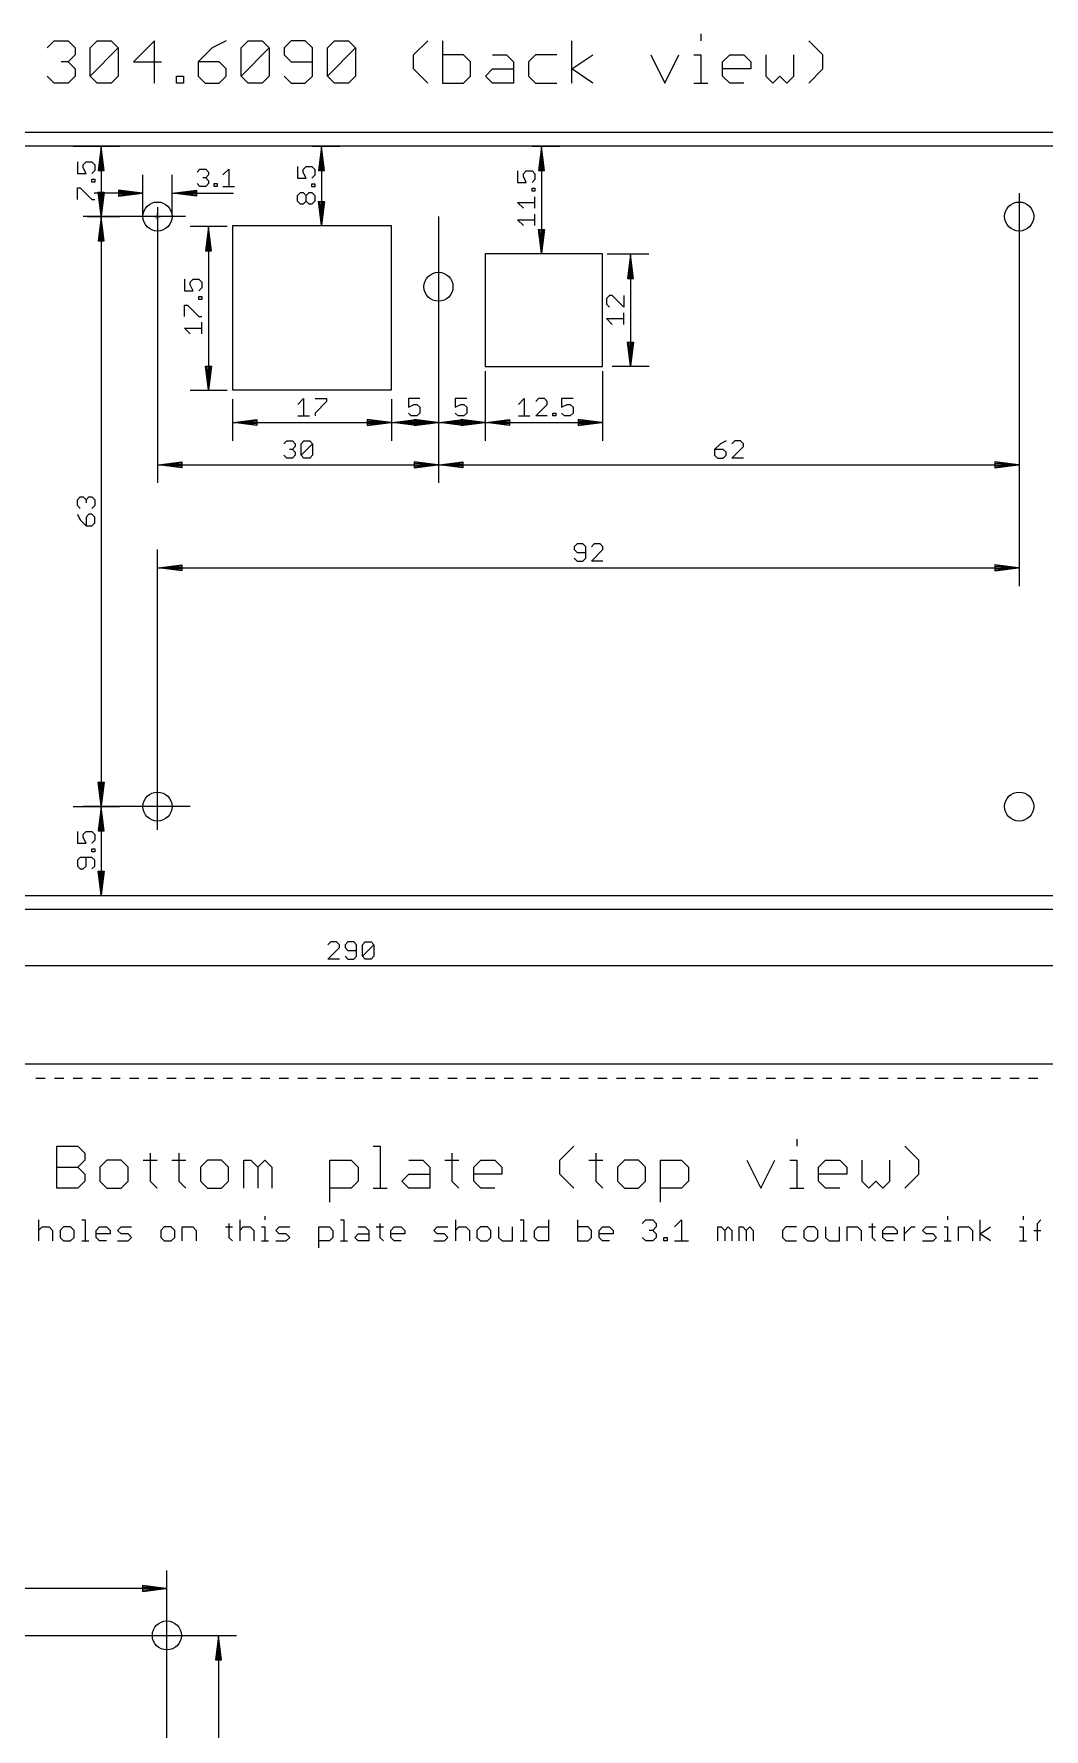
# Model space of a CAD drawing. Extents: x -7 to 590, y -59 to 445.
# Drawn here: x 111.3 to 219.2, y 261 to 442 of the extents above; entities that cross this region are included whole.
import ezdxf

# ---------------------------------------------------------------- set-up
doc = ezdxf.new("R2010")
doc.units = 0
for name, color, linetype in [('138', 213, 'CONTINUOUS'), ('20', 7, 'CONTINUOUS'), ('47', 2, 'CONTINUOUS')]:
    doc.layers.add(name, color=color, linetype=linetype)

msp = doc.modelspace()

# ---------------------------------------------------------------- linework, layer by layer
at = {"layer": '138'}
msp.add_circle((125.5, 271), 1.55, dxfattribs=at)
at = {"layer": '20'}
for p, q in [((5, 431.5), (285, 431.5)), ((285, 430), (5, 430)), ((149.5, 421.5), (132.5, 421.5)), ((132.5, 421.5), (132.5, 404)), ((149.5, 404), (149.5, 421.5)), ((172, 418.5), (159.5, 418.5)), ((159.5, 418.5), (159.5, 406.5)), ((172, 406.5), (172, 418.5)), ((159.5, 406.5), (172, 406.5)), ((132.5, 404), (149.5, 404)), ((5, 350), (285, 350)), ((285, 348.5), (5, 348.5)), ((288.5, 332), (1.5, 332)), ((111.5, 330.5), (112.5, 330.5)), ((113.5, 330.5), (114.5, 330.5)), ((115.5, 330.5), (116.5, 330.5)), ((117.5, 330.5), (118.5, 330.5)), ((119.5, 330.5), (120.5, 330.5)), ((121.5, 330.5), (122.5, 330.5)), ((123.5, 330.5), (124.5, 330.5)), ((125.5, 330.5), (126.5, 330.5)), ((127.5, 330.5), (128.5, 330.5)), ((129.5, 330.5), (130.5, 330.5)), ((131.5, 330.5), (132.5, 330.5)), ((133.5, 330.5), (134.5, 330.5)), ((135.5, 330.5), (136.5, 330.5)), ((137.5, 330.5), (138.5, 330.5)), ((139.5, 330.5), (140.5, 330.5)), ((141.5, 330.5), (142.5, 330.5)), ((143.5, 330.5), (144.5, 330.5)), ((145.5, 330.5), (146.5, 330.5)), ((147.5, 330.5), (148.5, 330.5)), ((149.5, 330.5), (150.5, 330.5)), ((151.5, 330.5), (152.5, 330.5)), ((153.5, 330.5), (154.5, 330.5)), ((155.5, 330.5), (156.5, 330.5)), ((157.5, 330.5), (158.5, 330.5)), ((159.5, 330.5), (160.5, 330.5)), ((161.5, 330.5), (162.5, 330.5)), ((163.5, 330.5), (164.5, 330.5)), ((165.5, 330.5), (166.5, 330.5)), ((167.5, 330.5), (168.5, 330.5)), ((169.5, 330.5), (170.5, 330.5)), ((171.5, 330.5), (172.5, 330.5)), ((173.5, 330.5), (174.5, 330.5)), ((175.5, 330.5), (176.5, 330.5)), ((177.5, 330.5), (178.5, 330.5)), ((179.5, 330.5), (180.5, 330.5)), ((181.5, 330.5), (182.5, 330.5)), ((183.5, 330.5), (184.5, 330.5)), ((185.5, 330.5), (186.5, 330.5)), ((187.5, 330.5), (188.5, 330.5)), ((189.5, 330.5), (190.5, 330.5)), ((191.5, 330.5), (192.5, 330.5)), ((193.5, 330.5), (194.5, 330.5)), ((195.5, 330.5), (196.5, 330.5)), ((197.5, 330.5), (198.5, 330.5)), ((199.5, 330.5), (200.5, 330.5)), ((201.5, 330.5), (202.5, 330.5)), ((203.5, 330.5), (204.5, 330.5)), ((205.5, 330.5), (206.5, 330.5)), ((207.5, 330.5), (208.5, 330.5)), ((209.5, 330.5), (210.5, 330.5)), ((211.5, 330.5), (212.5, 330.5)), ((213.5, 330.5), (214.5, 330.5)), ((215.5, 330.5), (216.5, 330.5)), ((217.5, 330.5), (218.5, 330.5))]:
    msp.add_line(p, q, dxfattribs=at)
for centre in [(124.5, 422.5), (216.5, 422.5), (154.5, 415), (124.5, 359.5), (216.5, 359.5)]:
    msp.add_circle(centre, 1.55, dxfattribs=at)
at = {"layer": '47'}
for p, q in [((182.5221, 441.9991), (182.5221, 441.2498)), ((112.7138, 440.5005), (113.4631, 441.2498)), ((113.4631, 441.2498), (114.9617, 441.2498)), ((114.9617, 441.2498), (115.711, 440.5005)), ((115.711, 440.5005), (115.711, 439.7512)), ((117.3177, 440.5005), (118.067, 441.2498)), ((117.3177, 437.5033), (117.3177, 440.5005)), ((117.3177, 437.5033), (120.3149, 440.5005)), ((118.067, 441.2498), (119.5656, 441.2498)), ((119.5656, 441.2498), (120.3149, 440.5005)), ((120.3149, 440.5005), (120.3149, 437.5033)), ((124.1696, 441.2498), (121.9216, 439.0019)), ((124.1696, 436.754), (124.1696, 441.2498)), ((130.3261, 440.5005), (128.8275, 439.0019)), ((131.8248, 441.2498), (130.3261, 440.5005)), ((133.4315, 440.5005), (134.1808, 441.2498)), ((133.4315, 437.5033), (133.4315, 440.5005)), ((133.4315, 437.5033), (136.4287, 440.5005)), ((134.1808, 441.2498), (135.6794, 441.2498)), ((135.6794, 441.2498), (136.4287, 440.5005)), ((136.4287, 440.5005), (136.4287, 437.5033)), ((138.7847, 441.2498), (138.0354, 440.5005)), ((138.0354, 440.5005), (138.0354, 439.7512)), ((140.2833, 441.2498), (138.7847, 441.2498)), ((141.0326, 440.5005), (140.2833, 441.2498)), ((141.0326, 437.5033), (141.0326, 440.5005)), ((142.6393, 440.5005), (143.3886, 441.2498)), ((142.6393, 437.5033), (142.6393, 440.5005)), ((142.6393, 437.5033), (145.6366, 440.5005)), ((143.3886, 441.2498), (144.8873, 441.2498)), ((144.8873, 441.2498), (145.6366, 440.5005)), ((145.6366, 440.5005), (145.6366, 437.5033)), ((151.8472, 439.7512), (153.3458, 441.2498)), ((154.9165, 441.2498), (154.9165, 436.754)), ((168.7283, 436.754), (168.7283, 441.2498)), ((195.5485, 439.7512), (194.0499, 441.2498)), ((114.9617, 439.0019), (114.2124, 439.0019)), ((115.711, 439.7512), (114.9617, 439.0019)), ((114.9617, 439.0019), (115.711, 438.2526)), ((115.711, 438.2526), (115.711, 437.5033)), ((121.9216, 439.0019), (124.9189, 439.0019)), ((128.8275, 439.0019), (128.8275, 437.5033)), ((131.0755, 439.0019), (128.8275, 439.0019)), ((131.8248, 438.2526), (131.0755, 439.0019)), ((131.8248, 437.5033), (131.8248, 438.2526)), ((138.0354, 439.7512), (138.7847, 439.0019)), ((138.7847, 439.0019), (141.0326, 439.0019)), ((151.8472, 438.2526), (151.8472, 439.7512)), ((153.3458, 436.754), (151.8472, 438.2526)), ((157.1644, 439.7512), (154.9165, 439.7512)), ((157.9137, 439.0019), (157.1644, 439.7512)), ((157.9137, 437.5033), (157.9137, 439.0019)), ((159.5204, 437.5033), (160.2697, 438.2526)), ((160.2697, 439.7512), (161.7683, 439.7512)), ((160.2697, 438.2526), (162.5177, 438.2526)), ((161.7683, 439.7512), (162.5177, 439.0019)), ((162.5177, 439.0019), (162.5177, 436.754)), ((164.8737, 439.7512), (164.1244, 439.0019)), ((164.1244, 439.0019), (164.1244, 437.5033)), ((167.1216, 439.7512), (164.8737, 439.7512)), ((168.7283, 438.2526), (170.9762, 439.7512)), ((170.9762, 436.754), (168.7283, 438.2526)), ((177.1688, 439.7512), (178.6675, 436.754)), ((178.6675, 436.754), (180.1661, 439.7512)), ((181.7728, 439.7512), (182.5221, 439.7512)), ((182.5221, 439.7512), (182.5221, 436.754)), ((184.8421, 439.0019), (185.5914, 439.7512)), ((184.8421, 437.5033), (184.8421, 439.0019)), ((187.8393, 438.2526), (184.8421, 438.2526)), ((185.5914, 439.7512), (187.09, 439.7512)), ((187.09, 439.7512), (187.8393, 439.0019)), ((187.8393, 439.0019), (187.8393, 438.2526)), ((189.446, 439.7512), (189.446, 437.5033)), ((192.4432, 437.5033), (192.4432, 439.7512)), ((194.0499, 436.754), (195.5485, 438.2526)), ((195.5485, 438.2526), (195.5485, 439.7512)), ((113.4631, 436.754), (112.7138, 437.5033)), ((114.9617, 436.754), (113.4631, 436.754)), ((115.711, 437.5033), (114.9617, 436.754)), ((118.067, 436.754), (117.3177, 437.5033)), ((119.5656, 436.754), (118.067, 436.754)), ((120.3149, 437.5033), (119.5656, 436.754)), ((126.5256, 436.754), (126.5256, 437.5033)), ((126.5256, 437.5033), (127.2749, 437.5033)), ((127.2749, 436.754), (126.5256, 436.754)), ((127.2749, 437.5033), (127.2749, 436.754)), ((128.8275, 437.5033), (129.5768, 436.754)), ((129.5768, 436.754), (131.0755, 436.754)), ((131.0755, 436.754), (131.8248, 437.5033)), ((134.1808, 436.754), (133.4315, 437.5033)), ((135.6794, 436.754), (134.1808, 436.754)), ((136.4287, 437.5033), (135.6794, 436.754)), ((138.0354, 437.5033), (138.7847, 436.754)), ((138.7847, 436.754), (140.2833, 436.754)), ((140.2833, 436.754), (141.0326, 437.5033)), ((143.3886, 436.754), (142.6393, 437.5033)), ((144.8873, 436.754), (143.3886, 436.754)), ((145.6366, 437.5033), (144.8873, 436.754)), ((154.9165, 436.754), (157.1644, 436.754)), ((157.1644, 436.754), (157.9137, 437.5033)), ((160.2697, 436.754), (159.5204, 437.5033)), ((162.5177, 436.754), (160.2697, 436.754)), ((164.1244, 437.5033), (164.8737, 436.754)), ((164.8737, 436.754), (167.1216, 436.754)), ((181.7728, 436.754), (183.2714, 436.754)), ((185.5914, 436.754), (184.8421, 437.5033)), ((187.09, 436.754), (185.5914, 436.754)), ((189.446, 437.5033), (190.1953, 436.754)), ((190.1953, 436.754), (190.9446, 437.5033)), ((190.9446, 437.5033), (191.6939, 436.754)), ((191.6939, 436.754), (192.4432, 437.5033)), ((115.5, 430), (120.45, 430)), ((118.5, 429.935), (118.1808, 427.4)), ((118.5, 429.935), (118.24, 427.4)), ((118.5, 429.935), (118.37, 427.4)), ((118.5, 429.935), (118.5, 422.565)), ((118.8192, 427.4), (118.5, 429.935)), ((118.63, 427.4), (118.5, 429.935)), ((118.76, 427.4), (118.5, 429.935)), ((141, 430), (143.95, 430)), ((142, 429.935), (141.6808, 427.4)), ((142, 429.935), (141.74, 427.4)), ((142, 429.935), (141.87, 427.4)), ((142, 429.935), (142, 421.565)), ((142.3192, 427.4), (142, 429.935)), ((142.13, 427.4), (142, 429.935)), ((142.26, 427.4), (142, 429.935)), ((164.5, 430), (167.45, 430)), ((165.5, 429.935), (165.1808, 427.4)), ((165.5, 429.935), (165.24, 427.4)), ((165.5, 429.935), (165.37, 427.4)), ((165.5, 429.935), (165.5, 418.565)), ((165.8192, 427.4), (165.5, 429.935)), ((165.63, 427.4), (165.5, 429.935)), ((165.76, 427.4), (165.5, 429.935)), ((115.9446, 428.3309), (115.9446, 427.0981)), ((116.561, 428.0227), (116.8692, 428.3309)), ((116.561, 427.7145), (116.561, 428.0227)), ((116.8692, 427.0981), (116.561, 427.7145)), ((116.8692, 428.3309), (117.4856, 428.3309)), ((117.4856, 428.3309), (117.7938, 428.0227)), ((117.7938, 427.4063), (117.4856, 427.0981)), ((117.7938, 428.0227), (117.7938, 427.4063)), ((118.1808, 427.4), (118.8192, 427.4)), ((128.7262, 427.2472), (129.0344, 427.5554)), ((129.0344, 427.5554), (129.6508, 427.5554)), ((129.6508, 427.5554), (129.959, 427.2472)), ((129.959, 427.2472), (129.959, 426.939)), ((131.4886, 426.939), (132.1049, 427.5554)), ((132.1049, 427.5554), (132.1049, 425.7062)), ((139.4446, 427.8309), (139.4446, 426.5981)), ((140.061, 427.5227), (140.3692, 427.8309)), ((140.061, 427.2145), (140.061, 427.5227)), ((140.3692, 426.5981), (140.061, 427.2145)), ((140.3692, 427.8309), (140.9856, 427.8309)), ((140.9856, 427.8309), (141.2938, 427.5227)), ((141.2938, 427.5227), (141.2938, 426.9063)), ((141.6808, 427.4), (142.3192, 427.4)), ((162.9446, 427.3736), (162.9446, 426.1408)), ((163.561, 427.0654), (163.8692, 427.3736)), ((163.8692, 427.3736), (164.4856, 427.3736)), ((164.4856, 427.3736), (164.7938, 427.0654)), ((165.1808, 427.4), (165.8192, 427.4)), ((115.9446, 427.0981), (116.8692, 427.0981)), ((115.9446, 424.3357), (115.9446, 425.5685)), ((115.9446, 425.5685), (116.2528, 425.5685)), ((116.2528, 425.5685), (117.4856, 424.3357)), ((117.4856, 426.1773), (117.4856, 426.4855)), ((117.4856, 426.4855), (117.7938, 426.4855)), ((117.7938, 426.1773), (117.4856, 426.1773)), ((117.7938, 426.4855), (117.7938, 426.1773)), ((122.95, 422.5), (122.95, 426.95)), ((126.05, 422.5), (126.05, 426.95)), ((129.0344, 425.7062), (128.7262, 426.0144)), ((129.6508, 425.7062), (129.0344, 425.7062)), ((129.6508, 426.6308), (129.3426, 426.6308)), ((129.959, 426.939), (129.6508, 426.6308)), ((129.6508, 426.6308), (129.959, 426.3226)), ((129.959, 426.0144), (129.6508, 425.7062)), ((129.959, 426.3226), (129.959, 426.0144)), ((130.5678, 425.7062), (130.5678, 426.0144)), ((130.5678, 426.0144), (130.876, 426.0144)), ((130.876, 425.7062), (130.5678, 425.7062)), ((130.876, 426.0144), (130.876, 425.7062)), ((131.4886, 425.7062), (132.7213, 425.7062)), ((139.4446, 426.5981), (140.3692, 426.5981)), ((141.2938, 426.9063), (140.9856, 426.5981)), ((140.9856, 425.6773), (140.9856, 425.9855)), ((140.9856, 425.9855), (141.2938, 425.9855)), ((141.2938, 425.6773), (140.9856, 425.6773)), ((141.2938, 425.9855), (141.2938, 425.6773)), ((162.9446, 426.1408), (163.8692, 426.1408)), ((163.561, 426.7572), (163.561, 427.0654)), ((163.8692, 426.1408), (163.561, 426.7572)), ((164.7938, 426.449), (164.4856, 426.1408)), ((164.4856, 425.22), (164.4856, 425.5282)), ((164.4856, 425.5282), (164.7938, 425.5282)), ((164.7938, 427.0654), (164.7938, 426.449)), ((164.7938, 425.5282), (164.7938, 425.22)), ((117.4856, 424.3357), (117.7938, 424.3357)), ((122.885, 425), (117.75, 425)), ((118.5, 422.565), (118.1808, 425.1)), ((118.1808, 425.1), (118.8192, 425.1)), ((118.5, 422.565), (118.24, 425.1)), ((118.5, 422.565), (118.37, 425.1)), ((118.8192, 425.1), (118.5, 422.565)), ((118.63, 425.1), (118.5, 422.565)), ((118.76, 425.1), (118.5, 422.565)), ((122.885, 425), (120.35, 425.3192)), ((120.35, 425.3192), (120.35, 424.6808)), ((122.885, 425), (120.35, 425.26)), ((122.885, 425), (120.35, 425.13)), ((120.35, 424.6808), (122.885, 425)), ((120.35, 424.87), (122.885, 425)), ((120.35, 424.74), (122.885, 425)), ((126.115, 425), (128.65, 425.3192)), ((126.115, 425), (128.65, 425.26)), ((126.115, 425), (128.65, 425.13)), ((126.115, 425), (132.6309, 425)), ((128.65, 424.6808), (126.115, 425)), ((128.65, 424.87), (126.115, 425)), ((128.65, 424.74), (126.115, 425)), ((128.65, 425.3192), (128.65, 424.6808)), ((139.4446, 424.7603), (139.7528, 425.0685)), ((139.4446, 424.1439), (139.4446, 424.7603)), ((139.7528, 423.8357), (139.4446, 424.1439)), ((139.7528, 425.0685), (140.061, 425.0685)), ((140.061, 423.8357), (139.7528, 423.8357)), ((140.061, 425.0685), (140.3692, 424.7603)), ((140.3692, 424.1439), (140.061, 423.8357)), ((140.3692, 424.7603), (140.6774, 425.0685)), ((140.3692, 424.1439), (140.3692, 424.7603)), ((140.6774, 423.8357), (140.3692, 424.1439)), ((140.6774, 425.0685), (140.9856, 425.0685)), ((140.9856, 423.8357), (140.6774, 423.8357)), ((140.9856, 425.0685), (141.2938, 424.7603)), ((141.2938, 424.1439), (140.9856, 423.8357)), ((141.2938, 424.7603), (141.2938, 424.1439)), ((142, 421.565), (141.6808, 424.1)), ((141.6808, 424.1), (142.3192, 424.1)), ((142, 421.565), (141.74, 424.1)), ((142, 421.565), (141.87, 424.1)), ((142.3192, 424.1), (142, 421.565)), ((142.13, 424.1), (142, 421.565)), ((142.26, 424.1), (142, 421.565)), ((163.561, 423.3784), (162.9446, 423.9948)), ((162.9446, 423.9948), (164.7938, 423.9948)), ((164.7938, 425.22), (164.4856, 425.22)), ((164.7938, 423.3784), (164.7938, 424.6112)), ((216.5, 425), (216.5, 383.05)), ((127.5, 422.5), (116.55, 422.5)), ((117, 422.5), (120.45, 422.5)), ((118.5, 422.435), (118.1808, 419.9)), ((118.5, 422.435), (118.24, 419.9)), ((118.5, 422.435), (118.37, 419.9)), ((118.5, 422.435), (118.5, 359.565)), ((118.8192, 419.9), (118.5, 422.435)), ((118.63, 419.9), (118.5, 422.435)), ((118.76, 419.9), (118.5, 422.435)), ((124.1808, 422.5), (124.8192, 422.5)), ((124.5, 423.5), (124.5, 394.05)), ((124.5, 422.1808), (124.5, 422.8192)), ((154.5, 422.5), (154.5, 394.05)), ((163.561, 421.5369), (162.9446, 422.1533)), ((162.9446, 422.1533), (164.7938, 422.1533)), ((164.7938, 421.5369), (164.7938, 422.7697)), ((131.9325, 421.436), (127.9825, 421.436)), ((129.9325, 421.371), (129.6133, 418.836)), ((129.9325, 421.371), (129.6725, 418.836)), ((129.9325, 421.371), (129.8025, 418.836)), ((129.9325, 421.371), (129.9325, 404.001)), ((130.2517, 418.836), (129.9325, 421.371)), ((130.0625, 418.836), (129.9325, 421.371)), ((130.1925, 418.836), (129.9325, 421.371)), ((142.5, 421.5), (140.05, 421.5)), ((165.5, 418.565), (165.1808, 421.1)), ((165.1808, 421.1), (165.8192, 421.1)), ((165.5, 418.565), (165.24, 421.1)), ((165.5, 418.565), (165.37, 421.1)), ((165.8192, 421.1), (165.5, 418.565)), ((165.63, 421.1), (165.5, 418.565)), ((165.76, 421.1), (165.5, 418.565)), ((118.1808, 419.9), (118.8192, 419.9)), ((129.6133, 418.836), (130.2517, 418.836)), ((166.5, 418.5), (163.55, 418.5)), ((172.5, 418.5), (176.95, 418.5)), ((175, 418.435), (174.6808, 415.9)), ((175, 418.435), (174.74, 415.9)), ((175, 418.435), (174.87, 415.9)), ((175, 418.435), (175, 406.565)), ((175.3192, 415.9), (175, 418.435)), ((175.13, 415.9), (175, 418.435)), ((175.26, 415.9), (175, 418.435)), ((127.3771, 415.8096), (127.3771, 414.5768)), ((127.3771, 414.5768), (128.3017, 414.5768)), ((127.9935, 415.5014), (128.3017, 415.8096)), ((127.9935, 415.1932), (127.9935, 415.5014)), ((128.3017, 414.5768), (127.9935, 415.1932)), ((128.3017, 415.8096), (128.9181, 415.8096)), ((128.9181, 415.8096), (129.2263, 415.5014)), ((129.2263, 414.885), (128.9181, 414.5768)), ((129.2263, 415.5014), (129.2263, 414.885)), ((174.6808, 415.9), (175.3192, 415.9)), ((127.3771, 411.8144), (127.3771, 413.0472)), ((127.3771, 413.0472), (127.6853, 413.0472)), ((127.6853, 413.0472), (128.9181, 411.8144)), ((128.9181, 413.656), (128.9181, 413.9642)), ((128.9181, 413.9642), (129.2263, 413.9642)), ((129.2263, 413.656), (128.9181, 413.656)), ((129.2263, 413.9642), (129.2263, 413.656)), ((172.7528, 414.0573), (172.4446, 413.7491)), ((172.4446, 413.7491), (172.4446, 413.1327)), ((172.4446, 413.1327), (172.7528, 412.8245)), ((173.061, 414.0573), (172.7528, 414.0573)), ((174.2938, 412.8245), (173.061, 414.0573)), ((174.2938, 414.0573), (174.2938, 412.8245)), ((128.9181, 411.8144), (129.2263, 411.8144)), ((129.2263, 409.9729), (129.2263, 411.2056)), ((173.061, 410.9829), (172.4446, 411.5993)), ((172.4446, 411.5993), (174.2938, 411.5993)), ((174.2938, 410.9829), (174.2938, 412.2157)), ((127.9935, 409.9729), (127.3771, 410.5893)), ((127.3771, 410.5893), (129.2263, 410.5893)), ((175, 406.565), (174.6808, 409.1)), ((174.6808, 409.1), (175.3192, 409.1)), ((175, 406.565), (174.74, 409.1)), ((175, 406.565), (174.87, 409.1)), ((175.3192, 409.1), (175, 406.565)), ((175.13, 409.1), (175, 406.565)), ((175.26, 409.1), (175, 406.565)), ((129.9325, 404.001), (129.6133, 406.536)), ((129.6133, 406.536), (130.2517, 406.536)), ((129.9325, 404.001), (129.6725, 406.536)), ((129.9325, 404.001), (129.8025, 406.536)), ((130.2517, 406.536), (129.9325, 404.001)), ((130.0625, 406.536), (129.9325, 404.001)), ((130.1925, 406.536), (129.9325, 404.001)), ((159.5, 406), (159.5, 398.55)), ((172, 406), (172, 398.55)), ((177, 406.5), (173.05, 406.5)), ((131.9325, 403.936), (127.9825, 403.936)), ((132.5, 403), (132.5, 398.55)), ((139.4829, 402.439), (140.0993, 403.0554)), ((140.0993, 403.0554), (140.0993, 401.2062)), ((141.3245, 403.0554), (142.5573, 403.0554)), ((142.5573, 402.7472), (141.3245, 401.5144)), ((142.5573, 403.0554), (142.5573, 402.7472)), ((149.5, 403), (149.5, 398.55)), ((152.5146, 403.0554), (151.2818, 403.0554)), ((151.2818, 403.0554), (151.2818, 402.1308)), ((151.2818, 402.1308), (151.8982, 402.439)), ((151.8982, 402.439), (152.2064, 402.439)), ((152.2064, 402.439), (152.5146, 402.1308)), ((152.5146, 402.1308), (152.5146, 401.5144)), ((154.5, 402.5), (154.5, 398.55)), ((157.5146, 403.0554), (156.2818, 403.0554)), ((156.2818, 403.0554), (156.2818, 402.1308)), ((156.2818, 402.1308), (156.8982, 402.439)), ((156.8982, 402.439), (157.2064, 402.439)), ((157.2064, 402.439), (157.5146, 402.1308)), ((157.5146, 402.1308), (157.5146, 401.5144)), ((159.5, 402.5), (159.5, 398.55)), ((163.0369, 402.439), (163.6533, 403.0554)), ((163.6533, 403.0554), (163.6533, 401.2062)), ((165.1866, 403.0554), (164.8784, 402.7472)), ((164.8784, 401.2062), (166.1112, 402.439)), ((165.803, 403.0554), (165.1866, 403.0554)), ((166.1112, 402.7472), (165.803, 403.0554)), ((166.1112, 402.439), (166.1112, 402.7472)), ((168.8736, 403.0554), (167.6408, 403.0554)), ((167.6408, 403.0554), (167.6408, 402.1308)), ((167.6408, 402.1308), (168.2572, 402.439)), ((168.2572, 402.439), (168.5654, 402.439)), ((168.5654, 402.439), (168.8736, 402.1308)), ((168.8736, 402.1308), (168.8736, 401.5144)), ((216.5, 403.5), (216.5, 394.05)), ((132.565, 400.5), (135.1, 400.8192)), ((132.565, 400.5), (135.1, 400.76)), ((132.565, 400.5), (135.1, 400.63)), ((132.565, 400.5), (149.435, 400.5)), ((135.1, 400.1808), (132.565, 400.5)), ((135.1, 400.37), (132.565, 400.5)), ((135.1, 400.24), (132.565, 400.5)), ((135.1, 400.8192), (135.1, 400.1808)), ((139.4829, 401.2062), (140.7157, 401.2062)), ((141.3245, 401.5144), (141.3245, 401.2062)), ((149.435, 400.5), (146.9, 400.8192)), ((146.9, 400.8192), (146.9, 400.1808)), ((149.435, 400.5), (146.9, 400.76)), ((149.435, 400.5), (146.9, 400.63)), ((146.9, 400.1808), (149.435, 400.5)), ((146.9, 400.37), (149.435, 400.5)), ((146.9, 400.24), (149.435, 400.5)), ((149.5, 401.5), (149.5, 398.55)), ((149.565, 400.5), (152.1, 400.8192)), ((149.565, 400.5), (152.1, 400.76)), ((149.565, 400.5), (152.1, 400.63)), ((149.565, 400.5), (154.435, 400.5)), ((152.1, 400.1808), (149.565, 400.5)), ((152.1, 400.37), (149.565, 400.5)), ((152.1, 400.24), (149.565, 400.5)), ((151.59, 401.2062), (151.2818, 401.5144)), ((152.2064, 401.2062), (151.59, 401.2062)), ((154.435, 400.5), (151.9, 400.8192)), ((151.9, 400.8192), (151.9, 400.1808)), ((154.435, 400.5), (151.9, 400.76)), ((154.435, 400.5), (151.9, 400.63)), ((151.9, 400.1808), (154.435, 400.5)), ((151.9, 400.37), (154.435, 400.5)), ((151.9, 400.24), (154.435, 400.5)), ((152.1, 400.8192), (152.1, 400.1808)), ((152.5146, 401.5144), (152.2064, 401.2062)), ((154.5, 401.5), (154.5, 398.55)), ((154.565, 400.5), (157.1, 400.8192)), ((154.565, 400.5), (157.1, 400.76)), ((154.565, 400.5), (157.1, 400.63)), ((154.565, 400.5), (159.435, 400.5)), ((157.1, 400.1808), (154.565, 400.5)), ((157.1, 400.37), (154.565, 400.5)), ((157.1, 400.24), (154.565, 400.5)), ((156.59, 401.2062), (156.2818, 401.5144)), ((157.2064, 401.2062), (156.59, 401.2062)), ((159.435, 400.5), (156.9, 400.8192)), ((156.9, 400.8192), (156.9, 400.1808)), ((159.435, 400.5), (156.9, 400.76)), ((159.435, 400.5), (156.9, 400.63)), ((156.9, 400.1808), (159.435, 400.5)), ((156.9, 400.37), (159.435, 400.5)), ((156.9, 400.24), (159.435, 400.5)), ((157.1, 400.8192), (157.1, 400.1808)), ((157.5146, 401.5144), (157.2064, 401.2062)), ((159.565, 400.5), (162.1, 400.8192)), ((159.565, 400.5), (162.1, 400.76)), ((159.565, 400.5), (162.1, 400.63)), ((159.565, 400.5), (171.935, 400.5)), ((162.1, 400.1808), (159.565, 400.5)), ((162.1, 400.37), (159.565, 400.5)), ((162.1, 400.24), (159.565, 400.5)), ((162.1, 400.8192), (162.1, 400.1808)), ((163.0369, 401.2062), (164.2697, 401.2062)), ((166.1112, 401.2062), (164.8784, 401.2062)), ((166.72, 401.2062), (166.72, 401.5144)), ((166.72, 401.5144), (167.0282, 401.5144)), ((167.0282, 401.2062), (166.72, 401.2062)), ((167.0282, 401.5144), (167.0282, 401.2062)), ((167.949, 401.2062), (167.6408, 401.5144)), ((168.5654, 401.2062), (167.949, 401.2062)), ((168.8736, 401.5144), (168.5654, 401.2062)), ((171.935, 400.5), (169.4, 400.8192)), ((169.4, 400.8192), (169.4, 400.1808)), ((171.935, 400.5), (169.4, 400.76)), ((171.935, 400.5), (169.4, 400.63)), ((169.4, 400.1808), (171.935, 400.5)), ((169.4, 400.37), (171.935, 400.5)), ((169.4, 400.24), (171.935, 400.5)), ((137.9829, 398.2472), (138.2911, 398.5554)), ((138.2911, 398.5554), (138.9075, 398.5554)), ((138.9075, 398.5554), (139.2157, 398.2472)), ((139.2157, 398.2472), (139.2157, 397.939)), ((139.8245, 398.2472), (140.1327, 398.5554)), ((139.8245, 397.0144), (139.8245, 398.2472)), ((139.8245, 397.0144), (141.0573, 398.2472)), ((140.1327, 398.5554), (140.7491, 398.5554)), ((140.7491, 398.5554), (141.0573, 398.2472)), ((141.0573, 398.2472), (141.0573, 397.0144)), ((184.5993, 398.2472), (183.9829, 397.6308)), ((185.2157, 398.5554), (184.5993, 398.2472)), ((186.1327, 398.5554), (185.8245, 398.2472)), ((186.7491, 398.5554), (186.1327, 398.5554)), ((187.0573, 398.2472), (186.7491, 398.5554)), ((187.0573, 397.939), (187.0573, 398.2472)), ((138.2911, 396.7062), (137.9829, 397.0144)), ((138.9075, 396.7062), (138.2911, 396.7062)), ((138.9075, 397.6308), (138.5993, 397.6308)), ((139.2157, 397.939), (138.9075, 397.6308)), ((138.9075, 397.6308), (139.2157, 397.3226)), ((139.2157, 397.0144), (138.9075, 396.7062)), ((139.2157, 397.3226), (139.2157, 397.0144)), ((140.1327, 396.7062), (139.8245, 397.0144)), ((140.7491, 396.7062), (140.1327, 396.7062)), ((141.0573, 397.0144), (140.7491, 396.7062)), ((154.5, 398), (154.5, 394.05)), ((183.9829, 397.6308), (183.9829, 397.0144)), ((184.9075, 397.6308), (183.9829, 397.6308)), ((183.9829, 397.0144), (184.2911, 396.7062)), ((184.2911, 396.7062), (184.9075, 396.7062)), ((185.2157, 397.3226), (184.9075, 397.6308)), ((184.9075, 396.7062), (185.2157, 397.0144)), ((185.2157, 397.0144), (185.2157, 397.3226)), ((185.8245, 396.7062), (187.0573, 397.939)), ((187.0573, 396.7062), (185.8245, 396.7062)), ((124.565, 396), (127.1, 396.3192)), ((124.565, 396), (127.1, 396.26)), ((124.565, 396), (127.1, 396.13)), ((124.565, 396), (154.435, 396)), ((127.1, 395.6808), (124.565, 396)), ((127.1, 395.87), (124.565, 396)), ((127.1, 395.74), (124.565, 396)), ((127.1, 396.3192), (127.1, 395.6808)), ((154.435, 396), (151.9, 396.3192)), ((151.9, 396.3192), (151.9, 395.6808)), ((154.435, 396), (151.9, 396.26)), ((154.435, 396), (151.9, 396.13)), ((151.9, 395.6808), (154.435, 396)), ((151.9, 395.87), (154.435, 396)), ((151.9, 395.74), (154.435, 396)), ((154.565, 396), (157.1, 396.3192)), ((154.565, 396), (157.1, 396.26)), ((154.565, 396), (157.1, 396.13)), ((154.565, 396), (216.435, 396)), ((157.1, 395.6808), (154.565, 396)), ((157.1, 395.87), (154.565, 396)), ((157.1, 395.74), (154.565, 396)), ((157.1, 396.3192), (157.1, 395.6808)), ((216.435, 396), (213.9, 396.3192)), ((213.9, 396.3192), (213.9, 395.6808)), ((216.435, 396), (213.9, 396.26)), ((216.435, 396), (213.9, 396.13)), ((213.9, 395.6808), (216.435, 396)), ((213.9, 395.87), (216.435, 396)), ((213.9, 395.74), (216.435, 396)), ((115.9446, 392.2491), (116.2528, 392.5573)), ((115.9446, 391.6327), (115.9446, 392.2491)), ((116.2528, 391.3245), (115.9446, 391.6327)), ((116.2528, 392.5573), (116.561, 392.5573)), ((116.561, 392.5573), (116.8692, 392.2491)), ((116.8692, 392.2491), (117.1774, 392.5573)), ((116.8692, 392.2491), (116.8692, 391.9409)), ((117.1774, 392.5573), (117.4856, 392.5573)), ((117.4856, 392.5573), (117.7938, 392.2491)), ((117.7938, 391.6327), (117.4856, 391.3245)), ((117.7938, 392.2491), (117.7938, 391.6327)), ((115.9446, 390.7157), (116.2528, 390.0993)), ((116.2528, 390.0993), (116.8692, 389.4829)), ((117.1774, 390.7157), (116.8692, 390.4075)), ((116.8692, 390.4075), (116.8692, 389.4829)), ((116.8692, 389.4829), (117.4856, 389.4829)), ((117.4856, 390.7157), (117.1774, 390.7157)), ((117.7938, 390.4075), (117.4856, 390.7157)), ((117.4856, 389.4829), (117.7938, 389.7911)), ((117.7938, 389.7911), (117.7938, 390.4075)), ((169.2911, 387.5554), (168.9829, 387.2472)), ((169.9075, 387.5554), (169.2911, 387.5554)), ((170.2157, 387.2472), (169.9075, 387.5554)), ((171.1327, 387.5554), (170.8245, 387.2472)), ((171.7491, 387.5554), (171.1327, 387.5554)), ((172.0573, 387.2472), (171.7491, 387.5554)), ((124.5, 357), (124.5, 386.95)), ((168.9829, 387.2472), (168.9829, 386.939)), ((168.9829, 386.939), (169.2911, 386.6308)), ((168.9829, 386.0144), (169.2911, 385.7062)), ((169.2911, 386.6308), (170.2157, 386.6308)), ((169.2911, 385.7062), (169.9075, 385.7062)), ((169.9075, 385.7062), (170.2157, 386.0144)), ((170.2157, 386.0144), (170.2157, 387.2472)), ((170.8245, 385.7062), (172.0573, 386.939)), ((172.0573, 385.7062), (170.8245, 385.7062)), ((172.0573, 386.939), (172.0573, 387.2472)), ((124.565, 385), (127.1, 385.3192)), ((124.565, 385), (127.1, 385.26)), ((124.565, 385), (127.1, 385.13)), ((124.565, 385), (216.435, 385)), ((127.1, 384.6808), (124.565, 385)), ((127.1, 384.87), (124.565, 385)), ((127.1, 384.74), (124.565, 385)), ((127.1, 385.3192), (127.1, 384.6808)), ((216.435, 385), (213.9, 385.3192)), ((213.9, 385.3192), (213.9, 384.6808)), ((216.435, 385), (213.9, 385.26)), ((216.435, 385), (213.9, 385.13)), ((213.9, 384.6808), (216.435, 385)), ((213.9, 384.87), (216.435, 385)), ((213.9, 384.74), (216.435, 385)), ((118.5, 359.565), (118.1808, 362.1)), ((118.1808, 362.1), (118.8192, 362.1)), ((118.5, 359.565), (118.24, 362.1)), ((118.5, 359.565), (118.37, 362.1)), ((118.8192, 362.1), (118.5, 359.565)), ((118.63, 362.1), (118.5, 359.565)), ((118.76, 362.1), (118.5, 359.565)), ((115.5, 359.5), (120.45, 359.5)), ((128, 359.5), (116.55, 359.5)), ((118.5, 359.435), (118.1808, 356.9)), ((118.5, 359.435), (118.24, 356.9)), ((118.5, 359.435), (118.37, 356.9)), ((118.5, 359.435), (118.5, 350.065)), ((118.8192, 356.9), (118.5, 359.435)), ((118.63, 356.9), (118.5, 359.435)), ((118.76, 356.9), (118.5, 359.435)), ((115.9446, 356.8309), (115.9446, 355.5981)), ((116.561, 356.5227), (116.8692, 356.8309)), ((116.8692, 356.8309), (117.4856, 356.8309)), ((117.4856, 356.8309), (117.7938, 356.5227)), ((118.1808, 356.9), (118.8192, 356.9)), ((115.9446, 355.5981), (116.8692, 355.5981)), ((116.561, 356.2145), (116.561, 356.5227)), ((116.8692, 355.5981), (116.561, 356.2145)), ((117.7938, 355.9063), (117.4856, 355.5981)), ((117.4856, 354.6773), (117.4856, 354.9855)), ((117.4856, 354.9855), (117.7938, 354.9855)), ((117.7938, 356.5227), (117.7938, 355.9063)), ((117.7938, 354.9855), (117.7938, 354.6773)), ((116.2528, 354.0685), (115.9446, 353.7603)), ((115.9446, 353.7603), (115.9446, 353.1439)), ((115.9446, 353.1439), (116.2528, 352.8357)), ((117.4856, 354.0685), (116.2528, 354.0685)), ((116.561, 352.8357), (116.8692, 353.1439)), ((116.8692, 353.1439), (116.8692, 354.0685)), ((117.7938, 354.6773), (117.4856, 354.6773)), ((117.7938, 353.7603), (117.4856, 354.0685)), ((117.4856, 352.8357), (117.7938, 353.1439)), ((117.7938, 353.1439), (117.7938, 353.7603)), ((116.2528, 352.8357), (116.561, 352.8357)), ((118.5, 350.065), (118.1808, 352.6)), ((118.1808, 352.6), (118.8192, 352.6)), ((118.5, 350.065), (118.24, 352.6)), ((118.5, 350.065), (118.37, 352.6)), ((118.8192, 352.6), (118.5, 350.065)), ((118.63, 352.6), (118.5, 350.065)), ((118.76, 352.6), (118.5, 350.065)), ((117, 350), (120.45, 350)), ((142.9967, 345.0554), (142.6885, 344.7472)), ((142.6885, 343.2062), (143.9213, 344.439)), ((143.6131, 345.0554), (142.9967, 345.0554)), ((143.9213, 344.7472), (143.6131, 345.0554)), ((143.9213, 344.439), (143.9213, 344.7472)), ((144.8383, 345.0554), (144.5301, 344.7472)), ((144.5301, 344.7472), (144.5301, 344.439)), ((144.5301, 344.439), (144.8383, 344.1308)), ((145.4547, 345.0554), (144.8383, 345.0554)), ((144.8383, 344.1308), (145.7629, 344.1308)), ((145.7629, 344.7472), (145.4547, 345.0554)), ((145.7629, 343.5144), (145.7629, 344.7472)), ((146.3717, 344.7472), (146.6799, 345.0554)), ((146.3717, 343.5144), (146.3717, 344.7472)), ((146.3717, 343.5144), (147.6045, 344.7472)), ((146.6799, 345.0554), (147.2963, 345.0554)), ((147.2963, 345.0554), (147.6045, 344.7472)), ((147.6045, 344.7472), (147.6045, 343.5144)), ((289.935, 342.5), (0.065, 342.5)), ((143.9213, 343.2062), (142.6885, 343.2062)), ((144.5301, 343.5144), (144.8383, 343.2062)), ((144.8383, 343.2062), (145.4547, 343.2062)), ((145.4547, 343.2062), (145.7629, 343.5144)), ((146.6799, 343.2062), (146.3717, 343.5144)), ((147.2963, 343.2062), (146.6799, 343.2062)), ((147.6045, 343.5144), (147.2963, 343.2062)), ((192.7702, 323.9991), (192.7702, 323.2498)), ((113.754, 318.754), (113.754, 323.2498)), ((113.754, 323.2498), (116.0019, 323.2498)), ((116.0019, 323.2498), (116.7512, 322.5005)), ((116.7512, 322.5005), (116.7512, 321.7512)), ((123.7112, 322.5005), (123.7112, 319.5033)), ((126.7805, 322.5005), (126.7805, 319.5033)), ((147.5162, 323.2498), (148.2655, 323.2498)), ((148.2655, 323.2498), (148.2655, 318.754)), ((155.9387, 322.5005), (155.9387, 319.5033)), ((167.4666, 321.7512), (168.9652, 323.2498)), ((171.2852, 322.5005), (171.2852, 319.5033)), ((205.7966, 321.7512), (204.298, 323.2498)), ((113.754, 321.0019), (116.0019, 321.0019)), ((116.7512, 321.7512), (116.0019, 321.0019)), ((116.0019, 321.0019), (116.7512, 320.2526)), ((119.1072, 321.7512), (118.3579, 321.0019)), ((118.3579, 321.0019), (118.3579, 319.5033)), ((120.6059, 321.7512), (119.1072, 321.7512)), ((121.3552, 321.0019), (120.6059, 321.7512)), ((121.3552, 319.5033), (121.3552, 321.0019)), ((122.9619, 321.7512), (124.4605, 321.7512)), ((126.0312, 321.7512), (127.5298, 321.7512)), ((129.8498, 321.7512), (129.1004, 321.0019)), ((129.1004, 321.0019), (129.1004, 319.5033)), ((131.3484, 321.7512), (129.8498, 321.7512)), ((132.0977, 321.0019), (131.3484, 321.7512)), ((132.0977, 319.5033), (132.0977, 321.0019)), ((133.7044, 318.754), (133.7044, 321.7512)), ((133.7044, 321.7512), (134.4537, 321.7512)), ((134.4537, 321.7512), (135.203, 321.0019)), ((135.203, 321.0019), (135.9523, 321.7512)), ((135.203, 321.0019), (135.203, 318.754)), ((135.9523, 321.7512), (136.7016, 321.0019)), ((136.7016, 321.0019), (136.7016, 318.754)), ((142.9122, 317.2554), (142.9122, 321.7512)), ((142.9122, 321.7512), (145.1602, 321.7512)), ((145.1602, 321.7512), (145.9095, 321.0019)), ((145.9095, 321.0019), (145.9095, 319.5033)), ((151.3348, 321.7512), (152.8334, 321.7512)), ((152.8334, 321.7512), (153.5827, 321.0019)), ((153.5827, 321.0019), (153.5827, 318.754)), ((155.1894, 321.7512), (156.688, 321.7512)), ((158.2587, 321.0019), (159.008, 321.7512)), ((158.2587, 319.5033), (158.2587, 321.0019)), ((159.008, 321.7512), (160.5066, 321.7512)), ((160.5066, 321.7512), (161.2559, 321.0019)), ((161.2559, 321.0019), (161.2559, 320.2526)), ((167.4666, 320.2526), (167.4666, 321.7512)), ((170.5358, 321.7512), (172.0345, 321.7512)), ((174.3544, 321.7512), (173.6051, 321.0019)), ((173.6051, 321.0019), (173.6051, 319.5033)), ((175.8531, 321.7512), (174.3544, 321.7512)), ((176.6024, 321.0019), (175.8531, 321.7512)), ((176.6024, 319.5033), (176.6024, 321.0019)), ((178.2091, 317.2554), (178.2091, 321.7512)), ((178.2091, 321.7512), (180.457, 321.7512)), ((180.457, 321.7512), (181.2063, 321.0019)), ((181.2063, 321.0019), (181.2063, 319.5033)), ((187.4169, 321.7512), (188.9155, 318.754)), ((188.9155, 318.754), (190.4142, 321.7512)), ((192.0209, 321.7512), (192.7702, 321.7512)), ((192.7702, 321.7512), (192.7702, 318.754)), ((195.0902, 321.0019), (195.8395, 321.7512)), ((195.0902, 319.5033), (195.0902, 321.0019)), ((195.8395, 321.7512), (197.3381, 321.7512)), ((197.3381, 321.7512), (198.0874, 321.0019)), ((198.0874, 321.0019), (198.0874, 320.2526)), ((199.6941, 321.7512), (199.6941, 319.5033)), ((202.6913, 319.5033), (202.6913, 321.7512)), ((205.7966, 320.2526), (205.7966, 321.7512)), ((116.0019, 318.754), (113.754, 318.754)), ((116.7512, 319.5033), (116.0019, 318.754)), ((116.7512, 320.2526), (116.7512, 319.5033)), ((118.3579, 319.5033), (119.1072, 318.754)), ((119.1072, 318.754), (120.6059, 318.754)), ((120.6059, 318.754), (121.3552, 319.5033)), ((123.7112, 319.5033), (124.4605, 318.754)), ((126.7805, 319.5033), (127.5298, 318.754)), ((129.1004, 319.5033), (129.8498, 318.754)), ((129.8498, 318.754), (131.3484, 318.754)), ((131.3484, 318.754), (132.0977, 319.5033)), ((145.1602, 318.754), (142.9122, 318.754)), ((145.9095, 319.5033), (145.1602, 318.754)), ((147.5162, 318.754), (149.0148, 318.754)), ((150.5855, 319.5033), (151.3348, 320.2526)), ((151.3348, 318.754), (150.5855, 319.5033)), ((151.3348, 320.2526), (153.5827, 320.2526)), ((153.5827, 318.754), (151.3348, 318.754)), ((155.9387, 319.5033), (156.688, 318.754)), ((161.2559, 320.2526), (158.2587, 320.2526)), ((159.008, 318.754), (158.2587, 319.5033)), ((160.5066, 318.754), (159.008, 318.754)), ((168.9652, 318.754), (167.4666, 320.2526)), ((171.2852, 319.5033), (172.0345, 318.754)), ((173.6051, 319.5033), (174.3544, 318.754)), ((174.3544, 318.754), (175.8531, 318.754)), ((175.8531, 318.754), (176.6024, 319.5033)), ((180.457, 318.754), (178.2091, 318.754)), ((181.2063, 319.5033), (180.457, 318.754)), ((192.0209, 318.754), (193.5195, 318.754)), ((198.0874, 320.2526), (195.0902, 320.2526)), ((195.8395, 318.754), (195.0902, 319.5033)), ((197.3381, 318.754), (195.8395, 318.754)), ((199.6941, 319.5033), (200.4434, 318.754)), ((200.4434, 318.754), (201.1927, 319.5033)), ((201.1927, 319.5033), (201.942, 318.754)), ((201.942, 318.754), (202.6913, 319.5033)), ((204.298, 318.754), (205.7966, 320.2526)), ((111.8002, 315.3749), (111.8002, 313.127)), ((116.4042, 315.3749), (116.7788, 315.3749)), ((116.7788, 315.3749), (116.7788, 313.127)), ((132.1252, 315.0003), (132.1252, 313.5017)), ((133.2852, 315.3749), (133.2852, 313.127)), ((135.9618, 315.7496), (135.9618, 315.3749)), ((144.0277, 315.3749), (144.4024, 315.3749)), ((144.4024, 315.3749), (144.4024, 313.127)), ((148.239, 315.0003), (148.239, 313.5017)), ((156.3049, 315.3749), (156.3049, 313.127)), ((163.2108, 315.3749), (163.5854, 315.3749)), ((163.5854, 315.3749), (163.5854, 313.127)), ((166.244, 315.3749), (166.244, 313.127)), ((169.3494, 315.3749), (169.3494, 313.127)), ((176.2553, 315.0003), (176.6299, 315.3749)), ((176.6299, 315.3749), (177.3792, 315.3749)), ((177.3792, 315.3749), (177.7539, 315.0003)), ((177.7539, 315.0003), (177.7539, 314.6256)), ((179.7082, 314.6256), (180.4575, 315.3749)), ((180.4575, 315.3749), (180.4575, 313.127)), ((200.8005, 315.0003), (200.8005, 313.5017)), ((208.8574, 315.7496), (208.8574, 315.3749)), ((212.3194, 313.127), (212.3194, 315.3749)), ((216.9143, 315.7496), (216.9143, 315.3749)), ((218.4489, 315.0003), (218.8236, 315.3749)), ((218.4489, 313.127), (218.4489, 315.0003)), ((111.8002, 314.251), (112.1749, 314.6256)), ((112.1749, 314.6256), (112.9242, 314.6256)), ((112.9242, 314.6256), (113.2988, 314.251)), ((113.2988, 314.251), (113.2988, 313.127)), ((114.4768, 314.6256), (114.1022, 314.251)), ((114.1022, 314.251), (114.1022, 313.5017)), ((114.1022, 313.5017), (114.4768, 313.127)), ((115.2261, 314.6256), (114.4768, 314.6256)), ((115.6008, 314.251), (115.2261, 314.6256)), ((115.2261, 313.127), (115.6008, 313.5017)), ((115.6008, 313.5017), (115.6008, 314.251)), ((117.9388, 314.251), (118.3134, 314.6256)), ((117.9388, 313.5017), (117.9388, 314.251)), ((119.4374, 313.8763), (117.9388, 313.8763)), ((118.3134, 313.127), (117.9388, 313.5017)), ((118.3134, 314.6256), (119.0628, 314.6256)), ((119.0628, 314.6256), (119.4374, 314.251)), ((119.4374, 314.251), (119.4374, 313.8763)), ((120.2408, 314.251), (120.6154, 314.6256)), ((120.6154, 313.8763), (120.2408, 314.251)), ((120.6154, 314.6256), (121.7394, 314.6256)), ((121.3647, 313.8763), (120.6154, 313.8763)), ((121.7394, 313.5017), (121.3647, 313.8763)), ((121.3647, 313.127), (121.7394, 313.5017)), ((125.2193, 314.6256), (124.8447, 314.251)), ((124.8447, 314.251), (124.8447, 313.5017)), ((124.8447, 313.5017), (125.2193, 313.127)), ((125.9687, 314.6256), (125.2193, 314.6256)), ((126.3433, 314.251), (125.9687, 314.6256)), ((125.9687, 313.127), (126.3433, 313.5017)), ((126.3433, 313.5017), (126.3433, 314.251)), ((127.1467, 313.127), (127.1467, 314.6256)), ((127.1467, 314.6256), (128.2706, 314.6256)), ((128.2706, 314.6256), (128.6453, 314.251)), ((128.6453, 314.251), (128.6453, 313.127)), ((131.7506, 314.6256), (132.4999, 314.6256)), ((132.1252, 313.5017), (132.4999, 313.127)), ((133.2852, 314.251), (133.6599, 314.6256)), ((133.6599, 314.6256), (134.4092, 314.6256)), ((134.4092, 314.6256), (134.7838, 314.251)), ((134.7838, 314.251), (134.7838, 313.127)), ((135.5872, 314.6256), (135.9618, 314.6256)), ((135.9618, 314.6256), (135.9618, 313.127)), ((137.1218, 314.251), (137.4965, 314.6256)), ((137.4965, 313.8763), (137.1218, 314.251)), ((137.4965, 314.6256), (138.6205, 314.6256)), ((138.2458, 313.8763), (137.4965, 313.8763)), ((138.6205, 313.5017), (138.2458, 313.8763)), ((138.2458, 313.127), (138.6205, 313.5017)), ((141.7258, 312.3777), (141.7258, 314.6256)), ((141.7258, 314.6256), (142.8497, 314.6256)), ((142.8497, 314.6256), (143.2244, 314.251)), ((143.2244, 313.5017), (142.8497, 313.127)), ((143.2244, 314.251), (143.2244, 313.5017)), ((145.5624, 313.5017), (145.937, 313.8763)), ((145.937, 313.127), (145.5624, 313.5017)), ((145.937, 314.6256), (146.6863, 314.6256)), ((145.937, 313.8763), (147.061, 313.8763)), ((146.6863, 314.6256), (147.061, 314.251)), ((147.061, 314.251), (147.061, 313.127)), ((147.8643, 314.6256), (148.6137, 314.6256)), ((148.239, 313.5017), (148.6137, 313.127)), ((149.399, 314.251), (149.7736, 314.6256)), ((149.399, 313.5017), (149.399, 314.251)), ((150.8976, 313.8763), (149.399, 313.8763)), ((149.7736, 313.127), (149.399, 313.5017)), ((149.7736, 314.6256), (150.523, 314.6256)), ((150.523, 314.6256), (150.8976, 314.251)), ((150.8976, 314.251), (150.8976, 313.8763)), ((154.0029, 314.251), (154.3776, 314.6256)), ((154.3776, 313.8763), (154.0029, 314.251)), ((154.3776, 314.6256), (155.5015, 314.6256)), ((155.1269, 313.8763), (154.3776, 313.8763)), ((155.5015, 313.5017), (155.1269, 313.8763)), ((155.1269, 313.127), (155.5015, 313.5017)), ((156.3049, 314.251), (156.6795, 314.6256)), ((156.6795, 314.6256), (157.4288, 314.6256)), ((157.4288, 314.6256), (157.8035, 314.251)), ((157.8035, 314.251), (157.8035, 313.127)), ((158.9815, 314.6256), (158.6069, 314.251)), ((158.6069, 314.251), (158.6069, 313.5017)), ((158.6069, 313.5017), (158.9815, 313.127)), ((159.7308, 314.6256), (158.9815, 314.6256)), ((160.1055, 314.251), (159.7308, 314.6256)), ((159.7308, 313.127), (160.1055, 313.5017)), ((160.1055, 313.5017), (160.1055, 314.251)), ((160.9088, 314.6256), (160.9088, 313.5017)), ((160.9088, 313.5017), (161.2835, 313.127)), ((162.4074, 313.127), (162.4074, 314.6256)), ((164.7454, 314.251), (165.1201, 314.6256)), ((164.7454, 313.5017), (164.7454, 314.251)), ((165.1201, 313.127), (164.7454, 313.5017)), ((165.1201, 314.6256), (166.244, 314.6256)), ((170.4733, 314.6256), (169.3494, 314.6256)), ((170.848, 314.251), (170.4733, 314.6256)), ((170.4733, 313.127), (170.848, 313.5017)), ((170.848, 313.5017), (170.848, 314.251)), ((171.6513, 314.251), (172.026, 314.6256)), ((171.6513, 313.5017), (171.6513, 314.251)), ((173.1499, 313.8763), (171.6513, 313.8763)), ((172.026, 313.127), (171.6513, 313.5017)), ((172.026, 314.6256), (172.7753, 314.6256)), ((172.7753, 314.6256), (173.1499, 314.251)), ((173.1499, 314.251), (173.1499, 313.8763)), ((176.6299, 313.127), (176.2553, 313.5017)), ((177.3792, 314.251), (177.0046, 314.251)), ((177.7539, 314.6256), (177.3792, 314.251)), ((177.3792, 314.251), (177.7539, 313.8763)), ((177.7539, 313.5017), (177.3792, 313.127)), ((177.7539, 313.8763), (177.7539, 313.5017)), ((178.5572, 313.127), (178.5572, 313.5017)), ((178.5572, 313.5017), (178.9319, 313.5017)), ((178.9319, 313.5017), (178.9319, 313.127)), ((184.3121, 313.127), (184.3121, 314.6256)), ((184.3121, 314.6256), (184.6868, 314.6256)), ((184.6868, 314.6256), (185.0614, 314.251)), ((185.0614, 314.251), (185.4361, 314.6256)), ((185.0614, 314.251), (185.0614, 313.127)), ((185.4361, 314.6256), (185.8107, 314.251)), ((185.8107, 314.251), (185.8107, 313.127)), ((186.6141, 313.127), (186.6141, 314.6256)), ((186.6141, 314.6256), (186.9888, 314.6256)), ((186.9888, 314.6256), (187.3634, 314.251)), ((187.3634, 314.251), (187.7381, 314.6256)), ((187.3634, 314.251), (187.3634, 313.127)), ((187.7381, 314.6256), (188.1127, 314.251)), ((188.1127, 314.251), (188.1127, 313.127)), ((191.5927, 314.6256), (191.218, 314.251)), ((191.218, 314.251), (191.218, 313.5017)), ((191.218, 313.5017), (191.5927, 313.127)), ((192.7166, 314.6256), (191.5927, 314.6256)), ((193.8947, 314.6256), (193.52, 314.251)), ((193.52, 314.251), (193.52, 313.5017)), ((193.52, 313.5017), (193.8947, 313.127)), ((194.644, 314.6256), (193.8947, 314.6256)), ((195.0186, 314.251), (194.644, 314.6256)), ((194.644, 313.127), (195.0186, 313.5017)), ((195.0186, 313.5017), (195.0186, 314.251)), ((195.822, 314.6256), (195.822, 313.5017)), ((195.822, 313.5017), (196.1966, 313.127)), ((197.3206, 313.127), (197.3206, 314.6256)), ((198.1239, 313.127), (198.1239, 314.6256)), ((198.1239, 314.6256), (199.2479, 314.6256)), ((199.2479, 314.6256), (199.6225, 314.251)), ((199.6225, 314.251), (199.6225, 313.127)), ((200.4259, 314.6256), (201.1752, 314.6256)), ((200.8005, 313.5017), (201.1752, 313.127)), ((201.9605, 314.251), (202.3352, 314.6256)), ((201.9605, 313.5017), (201.9605, 314.251)), ((203.4592, 313.8763), (201.9605, 313.8763)), ((202.3352, 313.127), (201.9605, 313.5017)), ((202.3352, 314.6256), (203.0845, 314.6256)), ((203.0845, 314.6256), (203.4592, 314.251)), ((203.4592, 314.251), (203.4592, 313.8763)), ((204.2625, 313.127), (204.2625, 314.6256)), ((204.2625, 313.8763), (205.0118, 314.6256)), ((205.0118, 314.6256), (205.3865, 314.6256)), ((206.1808, 314.251), (206.5555, 314.6256)), ((206.5555, 313.8763), (206.1808, 314.251)), ((206.5555, 314.6256), (207.6794, 314.6256)), ((207.3048, 313.8763), (206.5555, 313.8763)), ((207.6794, 313.5017), (207.3048, 313.8763)), ((207.3048, 313.127), (207.6794, 313.5017)), ((208.4828, 314.6256), (208.8574, 314.6256)), ((208.8574, 314.6256), (208.8574, 313.127)), ((210.0174, 313.127), (210.0174, 314.6256)), ((210.0174, 314.6256), (211.1414, 314.6256)), ((211.1414, 314.6256), (211.516, 314.251)), ((211.516, 314.251), (211.516, 313.127)), ((212.3194, 313.8763), (213.4433, 314.6256)), ((213.4433, 313.127), (212.3194, 313.8763)), ((216.5397, 314.6256), (216.9143, 314.6256)), ((216.9143, 314.6256), (216.9143, 313.127)), ((218.0743, 314.251), (218.8236, 314.251)), ((114.4768, 313.127), (115.2261, 313.127)), ((116.4042, 313.127), (117.1535, 313.127)), ((119.0628, 313.127), (118.3134, 313.127)), ((120.2408, 313.127), (121.3647, 313.127)), ((125.2193, 313.127), (125.9687, 313.127)), ((135.5872, 313.127), (136.3365, 313.127)), ((137.1218, 313.127), (138.2458, 313.127)), ((142.8497, 313.127), (141.7258, 313.127)), ((144.0277, 313.127), (144.777, 313.127)), ((147.061, 313.127), (145.937, 313.127)), ((150.523, 313.127), (149.7736, 313.127)), ((154.0029, 313.127), (155.1269, 313.127)), ((158.9815, 313.127), (159.7308, 313.127)), ((161.2835, 313.127), (162.4074, 313.127)), ((163.2108, 313.127), (163.9601, 313.127)), ((166.244, 313.127), (165.1201, 313.127)), ((169.3494, 313.127), (170.4733, 313.127)), ((172.7753, 313.127), (172.026, 313.127)), ((177.3792, 313.127), (176.6299, 313.127)), ((178.9319, 313.127), (178.5572, 313.127)), ((179.7082, 313.127), (181.2068, 313.127)), ((191.5927, 313.127), (192.7166, 313.127)), ((193.8947, 313.127), (194.644, 313.127)), ((196.1966, 313.127), (197.3206, 313.127)), ((203.0845, 313.127), (202.3352, 313.127)), ((206.1808, 313.127), (207.3048, 313.127)), ((208.4828, 313.127), (209.2321, 313.127)), ((216.5397, 313.127), (217.289, 313.127)), ((125.5, 144), (125.5, 277.95)), ((125.435, 276), (32.565, 276)), ((125.435, 276), (122.9, 276.3192)), ((122.9, 276.3192), (122.9, 275.6808)), ((125.435, 276), (122.9, 276.26)), ((125.435, 276), (122.9, 276.13)), ((122.9, 275.6808), (125.435, 276)), ((122.9, 275.87), (125.435, 276)), ((122.9, 275.74), (125.435, 276)), ((28, 271), (132.95, 271)), ((131, 270.935), (130.6808, 268.4)), ((131, 270.935), (130.74, 268.4)), ((131, 270.935), (130.87, 268.4)), ((131, 270.935), (131, 148.065)), ((131.3192, 268.4), (131, 270.935)), ((131.13, 268.4), (131, 270.935)), ((131.26, 268.4), (131, 270.935)), ((130.6808, 268.4), (131.3192, 268.4))]:
    msp.add_line(p, q, dxfattribs=at)

doc.saveas('drawing.dxf')
